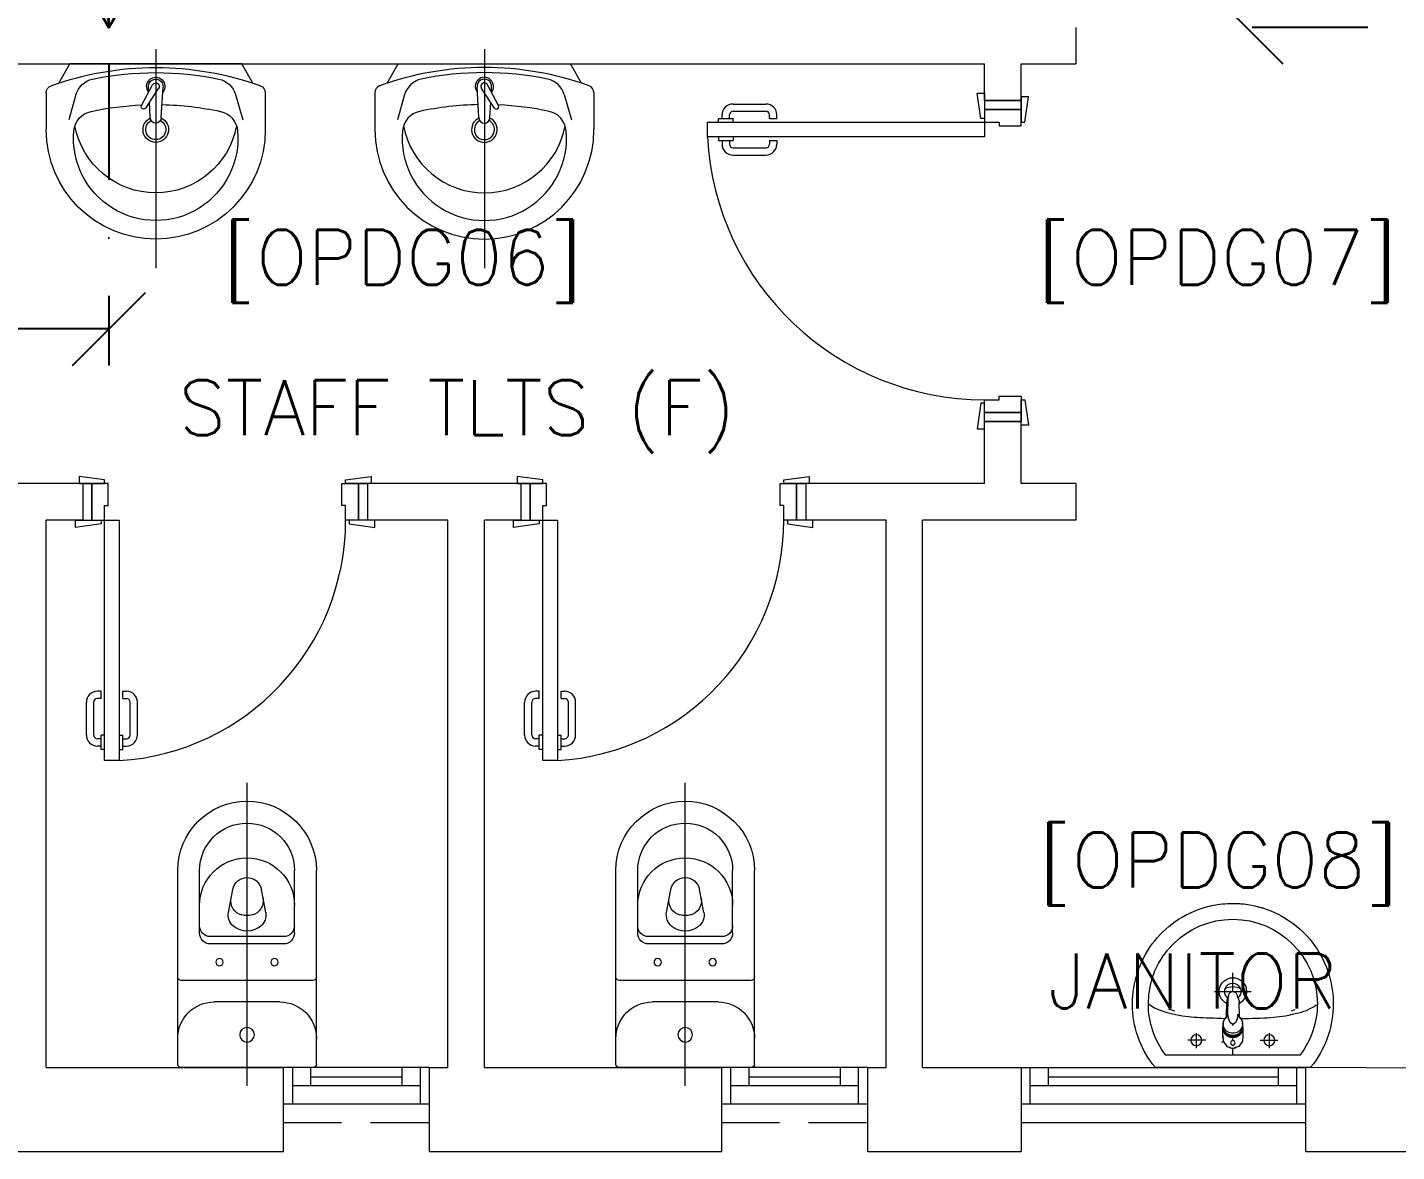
# Model space of a CAD drawing. Header units: inches. Extents: x -12418 to 57169, y -29325 to 19878.
# Drawn here: x 6476 to 10226, y -13097 to -10017 of the extents above; entities that cross this region are included whole.
import ezdxf

# ---------------------------------------------------------------- set-up
doc = ezdxf.new("R2010")
doc.units = ezdxf.units.IN
doc.header["$LTSCALE"] = 25
doc.header["$MEASUREMENT"] = 0
doc.linetypes.add('00-Ground Floor$0$HIDDEN', pattern=[9.525, 6.35, -3.175])
doc.linetypes.add('DASHDOT', pattern=[25.4, 12.7, -6.35, 0, -6.35])
doc.layers.get('0').update_dxf_attribs({"color": 8})
doc.layers.get('Defpoints').update_dxf_attribs({"color": 8})
for name, color, linetype, lineweight in [('00-Ground Floor$0$72_EGR_BASE_TEXT', 252, 'Continuous', 5), ('00-Ground Floor$0$Aluminum', 251, 'Continuous', 5), ('00-Ground Floor$0$LOADING', 253, 'Continuous', 5), ('00-Ground Floor$0$P-SANR-FIXT', 6, 'Continuous', 18), ('00-Ground Floor$0$P-SANR-FIXT-1', 6, 'Continuous', 13), ('00-Ground Floor$0$Proj', 251, 'Continuous', 5), ('00-Ground Floor$0$SANIT', 250, 'Continuous', 5), ('00-Ground Floor$0$Walls', 251, 'Continuous', 5), ('00-Ground Floor$0$Wooden Joinery', 251, 'Continuous', 5), ('E-LITE-CLNG-CNDT', 6, 'DASHDOT', 35), ('T-DATA-DEVC-TYPE', 2, 'Continuous', 25), ('T-DATA-DIM', 251, 'DASHDOT', 25), ('T-DATA-DIM @ 100', 251, 'DASHDOT', 25), ('T-DATA-WALL @ 100', 33, 'Continuous', 35)]:
    doc.layers.add(name, color=color, linetype=linetype, lineweight=lineweight)
doc.styles.add('00-Ground Floor$0$SIMPLEX', font='SIMPLEX.shx', dxfattribs={"height": 150})
doc.styles.add('DC_Simplex', font='SIMPLEX.shx', dxfattribs={"width": 0.7})
doc.dimstyles.new('DevCad-MM', dxfattribs={"dimscale": 0.01, "dimtxt": 2, "dimasz": 2, "dimexe": 1, "dimexo": 1, "dimgap": 0.6, "dimtad": 1, "dimdec": 0, "dimrnd": 10, "dimzin": 1, "dimdsep": 46, "dimtxsty": 'DC_Simplex', "dimblk1": 'OBLIQUE', "dimblk2": 'OBLIQUE', "dimsah": 1, "dimcen": 3, "dimclrd": 256, "dimclre": 256, "dimclrt": 45, "dimadec": 0, "dimazin": 0, "dimtfac": 1, "dimtdec": 0, "dimtix": 1, "dimtmove": 2, "dimatfit": 2, "dimldrblk": 'OBLIQUE', "dimfxl": 1, "dimtolj": 1, "dimtzin": 0, "dimarcsym": 0})

# ---------------------------------------------------------------- blocks, each defined once
blk = doc.blocks.new('00-Ground Floor$0$A$C72370EFE')
at = {"layer": '00-Ground Floor$0$Wooden Joinery'}
for p, q in [((-0.01, -0.03), (-0.01, -0.07)), ((0, -0.03), (-0.01, -0.03)), ((0.04, -0.03), (0.05, -0.03)), ((0.05, -0.03), (0.05, -0.07)), ((-0.05, -0.07), (-0.05, -0.16)), ((-0.03, -0.07), (-0.03, -0.16)), ((-0.01, -0.04), (-0.02, -0.04)), ((-0.01, -0.06), (-0.02, -0.06)), ((0, -0.07), (-0.01, -0.07)), ((0.04, -0.07), (0.05, -0.07)), ((0.05, -0.04), (0.06, -0.04)), ((0.05, -0.06), (0.06, -0.06)), ((0.07, -0.07), (0.07, -0.16)), ((0.09, -0.07), (0.09, -0.16)), ((-0.01, -0.17), (-0.02, -0.17)), ((-0.01, -0.17), (-0.01, -0.19)), ((0.05, -0.17), (0.06, -0.17)), ((0.05, -0.17), (0.05, -0.19)), ((-0.01, -0.19), (-0.02, -0.19)), ((0.05, -0.19), (0.06, -0.19))]:
    blk.add_line(p, q, dxfattribs=at)
for centre, radius, start, end in [((-0.02, -0.07), 0.03, 90, 180), ((-0.02, -0.07), 0.01, 90, 180), ((0.06, -0.07), 0.03, 0, 90), ((0.06, -0.07), 0.01, 0, 90), ((-0.02, -0.16), 0.03, 180, 270), ((-0.02, -0.16), 0.01, 180, 270), ((0.06, -0.16), 0.01, 270, 0), ((0.06, -0.16), 0.03, 270, 0)]:
    blk.add_arc(centre, radius, start, end, dxfattribs=at)
blk = doc.blocks.new('00-Ground Floor$0$A$C5FCA3E6B')
at = {"layer": '00-Ground Floor$0$Wooden Joinery'}
for points in [[(80, 858.9), (80, 868.9), (10, 878.9), (10, 858.9)], [(840, 858.9), (840, 868.9), (910, 878.9), (910, 858.9)], [(70, 758.9), (70, 748.9), (0, 738.9), (0, 758.9)], [(120, 758.9), (120, 0), (80, 0), (80, 758.9)], [(850, 758.9), (850, 748.9), (920, 738.9), (920, 758.9)]]:
    blk.add_lwpolyline(points, close=True, dxfattribs=at)
for points in [[(45, 758.9), (45, 858.9), (20, 858.9), (20, 758.9), (45, 758.9)], [(45, 758.9), (80, 758.9), (80, 798.9), (90, 798.9), (90, 858.9), (45, 858.9), (45, 758.9)], [(875, 758.9), (840, 758.9), (840, 798.9), (830, 798.9), (830, 858.9), (875, 858.9), (875, 758.9)], [(875, 758.9), (875, 858.9), (900, 858.9), (900, 758.9), (875, 758.9)]]:
    blk.add_lwpolyline(points, dxfattribs=at)
blk.add_arc((80, 758.9), 760, 273.0171, 0, dxfattribs=at)
at = {"layer": '00-Ground Floor$0$Wooden Joinery', "xscale": 999.9999999998854, "yscale": 999.9999999998854, "zscale": 999.9999999998854, "rotation": 180}
blk.add_blockref('00-Ground Floor$0$A$C72370EFE', (120, 0), dxfattribs=at)
blk = doc.blocks.new('00-Ground Floor$0$A$C268A7CF0')
at = {"layer": '00-Ground Floor$0$Wooden Joinery'}
for points in [[(80, 758.8), (80, 768.8), (10, 778.8), (10, 758.8)], [(740, 758.8), (740, 768.8), (810, 778.8), (810, 758.8)], [(70, 658.8), (70, 648.8), (0, 638.8), (0, 658.8)], [(120, 658.8), (120, 0), (80, 0), (80, 658.8)], [(750, 658.8), (750, 648.8), (820, 638.8), (820, 658.8)]]:
    blk.add_lwpolyline(points, close=True, dxfattribs=at)
for points in [[(45, 658.8), (45, 758.8), (20, 758.8), (20, 658.8), (45, 658.8)], [(45, 658.8), (80, 658.8), (80, 698.8), (90, 698.8), (90, 758.8), (45, 758.8), (45, 658.8)], [(775, 658.8), (740, 658.8), (740, 698.8), (730, 698.8), (730, 758.8), (775, 758.8), (775, 658.8)], [(775, 658.8), (775, 758.8), (800, 758.8), (800, 658.8), (775, 658.8)]]:
    blk.add_lwpolyline(points, dxfattribs=at)
blk.add_arc((80, 658.8), 660, 273.4748, 0, dxfattribs=at)
at = {"layer": '00-Ground Floor$0$Wooden Joinery', "xscale": 999.9999999998854, "yscale": 999.9999999998854, "zscale": 999.9999999998854, "rotation": 180}
blk.add_blockref('00-Ground Floor$0$A$C72370EFE', (120, 0), dxfattribs=at)
blk = doc.blocks.new('00-Ground Floor$0$WC manta')
at = {"layer": '00-Ground Floor$0$SANIT'}
for p, q in [((-0.12, 0.19), (0.41, 0.19)), ((-0.13, 0.18), (-0.13, -0.18)), ((0.109, 0.18), (0.109, -0.18)), ((0.239, 0.13), (0.41, 0.13)), ((0.05, 0.09), (0.05, -0.09)), ((0.209, 0.1), (0.209, -0.1)), ((0.229, 0.1), (0.229, -0.1)), ((0.2955, 0.051), (0.3581, 0.0393)), ((-0.18, 0), (0.65, 0)), ((0.2955, -0.051), (0.3581, -0.0393)), ((0.239, -0.13), (0.41, -0.13)), ((-0.12, -0.19), (0.41, -0.19))]:
    blk.add_line(p, q, dxfattribs=at)
for centre, radius in [((0.159, 0.0752), 0.01), ((-0.04, 0), 0.02), ((0.159, -0.0753), 0.01)]:
    blk.add_circle(centre, radius, dxfattribs=at)
for centre, radius, start, end in [((-0.12, 0.18), 0.01, 90, 180), ((-0.05, 0.09), 0.1, 0, 90), ((0.119, 0.18), 0.01, 90, 180), ((0.41, 0), 0.19, 270, 90), ((0.239, 0.1), 0.03, 90, 180), ((0.259, 0.1), 0.03, 90, 180), ((0.3147, 0), 0.13, 270, 90), ((0.41, 0), 0.13, 270, 90), ((0.2882, 0.0117), 0.04, 79.4289, 141.525), ((0.3271, 0.0044), 0.04, 79.4289, 166.4176), ((0.3507, 0), 0.04, 280.5711, 79.4289), ((0.3029, 0), 0.0588, 141.525, 218.475), ((0.3454, 0), 0.0588, 166.4176, 193.5824), ((0.2882, -0.0117), 0.04, 218.475, 280.5711), ((0.3271, -0.0044), 0.04, 193.5824, 280.5711), ((-0.05, -0.09), 0.1, 270, 0), ((0.239, -0.1), 0.03, 180, 270), ((0.259, -0.1), 0.03, 180, 270), ((-0.12, -0.18), 0.01, 180, 270), ((0.119, -0.18), 0.01, 180, 270)]:
    blk.add_arc(centre, radius, start, end, dxfattribs=at)
blk = doc.blocks.new('00-Ground Floor$0$lav-manta 60')
at = {"layer": '00-Ground Floor$0$SANIT'}
for p, q in [((0, 0.04), (0, -0.56)), ((-0.2658, -0.0529), (-0.2358, 0)), ((-0.2358, 0), (0.2358, 0)), ((0.2658, -0.0529), (0.2358, 0)), ((-0.015, -0.1473), (-0.0199, -0.064)), ((0.0274, -0.121), (-0.0078, -0.0673)), ((0.0389, -0.1142), (0.0087, -0.0575)), ((0.0191, -0.077), (0.0199, -0.064)), ((-0.3, -0.0789), (-0.3, -0.18)), ((-0.2185, -0.0841), (-0.2383, -0.1537)), ((0.015, -0.1473), (0.0174, -0.1057)), ((0.2185, -0.0841), (0.2383, -0.1537)), ((0.3, -0.0789), (0.3, -0.18))]:
    blk.add_line(p, q, dxfattribs=at)
for centre, radius, start, end in [((0, -0.8557), 0.8457, 70.1771, 109.8229), ((0, -0.8696), 0.8457, 78.1914, 101.8086), ((0, -0.0617), 0.025, 320.7474, 220.368), ((-0.28, -0.0789), 0.02, 109.8229, 180), ((-0.1608, -0.1006), 0.06, 101.8086, 164.0794), ((0, -0.0617), 0.02, 353.2671, 186.682), ((0, -0.0617), 0.00966, 25.4127, 215.9577), ((0.1608, -0.1006), 0.06, 15.9206, 78.1914), ((0.28, -0.0789), 0.02, 0, 70.1771), ((0, -0.9572), 0.8457, 91.1572, 102.0883), ((0, -0.9572), 0.8457, 88.5486, 88.844), ((0, -0.9572), 0.8457, 77.9117, 87.4274), ((-0.1645, -0.189), 0.06, 102.0883, 174.8142), ((0, -0.18), 0.035, 115.3106, 64.6894), ((0, -0.1473), 0.015, 180, 0), ((0.0332, -0.1176), 0.00666, 210.6852, 30.6852), ((0.1645, -0.189), 0.06, 5.1858, 77.9117), ((0, -0.18), 0.3, 180, 0), ((0, -0.2039), 0.2252, 174.8142, 5.1858), ((0, -0.1282), 0.2252, 190.6097, 349.3903), ((0, -0.18), 0.0275, 117.1496, 62.8504)]:
    blk.add_arc(centre, radius, start, end, dxfattribs=at)
blk = doc.blocks.new('00-Ground Floor$0$FP_138-161_A_00_GFL_-0_080_Einreichung_Grundrisse_100')
at = {"layer": '00-Ground Floor$0$P-SANR-FIXT'}
blk.add_line((-0.0044, -0.0019), (-0.0045, -0.0021), dxfattribs=at)
at = {"layer": '00-Ground Floor$0$P-SANR-FIXT', "flags": 128}
blk.add_lwpolyline([(-0.0057, -0.0037), (-0.0058, -0.0039), (-0.006, -0.004)], dxfattribs=at)
blk = doc.blocks.new('00-Ground Floor$0$FP_139-161_A_00_GFL_-0_080_Einreichung_Grundrisse_100')
at = {"layer": '00-Ground Floor$0$P-SANR-FIXT'}
blk.add_line((0.0045, -0.0022), (0.0044, -0.002), dxfattribs=at)
at = {"layer": '00-Ground Floor$0$P-SANR-FIXT', "flags": 128}
blk.add_lwpolyline([(0.006, -0.004), (0.0059, -0.0039), (0.0057, -0.0038)], dxfattribs=at)
blk = doc.blocks.new('00-Ground Floor$0$IS_Ceraplus_B8204_BIM_BG _1_ - B8204AA - CERAPLUS single lever basin mixer with pop-up waste-V137-161_A_00_GFL_-0_080_Einreichung_Grundrisse_100')
at = {"layer": '00-Ground Floor$0$P-SANR-FIXT-1'}
h = blk.add_hatch(dxfattribs=at)
h.set_pattern_fill('FP_26', color=256, style=0, pattern_type=2)
h.set_pattern_definition([(225, (0.009, 0), (0.010607, -0.010607), []), (315, (0.009, 0), (0.010607, 0.010607), [])])
h.paths.add_polyline_path([(0.0056, -0.002), (0.0058, -0.0024), (0.0058, -0.0021)])
h.paths.add_polyline_path([(0.007, -0.0039), (0.0088, -0.0045), (0.0084, -0.0043)])
at = {"layer": '00-Ground Floor$0$LOADING'}
for p, q in [((-0.028, 0), (-0.028, -0.0281)), ((-0.0274, -0.0337), (-0.0271, -0.0392)), ((-0.0262, -0.0282), (-0.0263, -0.0287)), ((0.0263, -0.0287), (0.0262, -0.0282)), ((0.0262, -0.0293), (0.0263, -0.0287)), ((0.0271, -0.0392), (0.0274, -0.0337)), ((0.028, -0.0281), (0.028, 0)), ((-0.0137, -0.0512), (-0.0129, -0.0517)), ((0.0124, -0.052), (0.0133, -0.0515)), ((0.014, -0.0647), (0.0133, -0.1077)), ((0.0185, -0.0618), (0.019, -0.0539)), ((0.019, -0.0539), (0.0188, -0.0561))]:
    blk.add_line(p, q, dxfattribs=at)
at = {"layer": '00-Ground Floor$0$LOADING', "flags": 128}
for points in [[(-0.0272, -0.0069), (-0.0266, 0.009), (-0.0165, 0.0236), (0, 0.0291)], [(0.0272, -0.0069), (0.0266, 0.009), (0.0165, 0.0236), (0, 0.0291)], [(-0.0176, -0.0568), (-0.0224, -0.0513), (-0.0254, -0.0448), (-0.0264, -0.0376), (-0.0253, -0.0305), (-0.0222, -0.024), (-0.0172, -0.0186), (-0.0109, -0.0147), (-0.0037, -0.0127), (0.0037, -0.0127), (0.0109, -0.0147), (0.0172, -0.0186), (0.0222, -0.024), (0.0253, -0.0305), (0.0264, -0.0376), (0.0254, -0.0448), (0.0224, -0.0513), (0.0176, -0.0568)], [(-0.0271, -0.0393), (-0.027, -0.0403), (-0.0269, -0.0414), (-0.0267, -0.0424), (-0.0265, -0.0434), (-0.0262, -0.0444), (-0.0259, -0.0454), (-0.0255, -0.0464), (-0.0252, -0.0474), (-0.0247, -0.0484), (-0.0243, -0.0493), (-0.0238, -0.0502), (-0.0232, -0.0511), (-0.0226, -0.052), (-0.022, -0.0529), (-0.0214, -0.0537), (-0.0207, -0.0545), (-0.0199, -0.0553), (-0.0192, -0.0561), (-0.0184, -0.0568), (-0.0176, -0.0575), (-0.0173, -0.0577)], [(-0.019, -0.0539), (-0.0185, -0.0615), (-0.0185, -0.0618)], [(-0.0181, -0.0728), (-0.0177, -0.083), (-0.0172, -0.0938)], [(-0.0162, -0.0579), (-0.0156, -0.058), (-0.0151, -0.0581), (-0.0146, -0.0583), (-0.0142, -0.0586), (-0.0139, -0.0588), (-0.0138, -0.0591)], [(-0.0138, -0.0591), (-0.0139, -0.0612), (-0.014, -0.0633)], [(0.0138, -0.0591), (0.0139, -0.0588), (0.0142, -0.0586), (0.0146, -0.0583), (0.0151, -0.0581), (0.0156, -0.058), (0.0162, -0.0579)], [(0.014, -0.0633), (0.0139, -0.0612), (0.0138, -0.0591)], [(0.0171, -0.0578), (0.0174, -0.0575), (0.0176, -0.0568)], [(0.0172, -0.0938), (0.0177, -0.083), (0.0181, -0.0728)], [(0.0173, -0.0577), (0.0181, -0.057), (0.0189, -0.0563), (0.0197, -0.0556), (0.0204, -0.0548), (0.0211, -0.054), (0.0218, -0.0532), (0.0224, -0.0523), (0.023, -0.0514), (0.0236, -0.0505), (0.0241, -0.0496), (0.0246, -0.0487), (0.025, -0.0477), (0.0254, -0.0467), (0.0258, -0.0458), (0.0261, -0.0448), (0.0264, -0.0437), (0.0266, -0.0427), (0.0268, -0.0417), (0.027, -0.0407), (0.0271, -0.0396), (0.0271, -0.0393)], [(0.0184, -0.0651), (0.0184, -0.0652), (0.0184, -0.0652), (0.0184, -0.0652), (0.0184, -0.0654), (0.0184, -0.0655)], [(-0.0129, -0.1142), (-0.0124, -0.1161), (-0.0118, -0.1179), (-0.0109, -0.1197), (-0.0098, -0.1214), (-0.0084, -0.123), (-0.0067, -0.1244), (-0.0047, -0.1255), (-0.0025, -0.1263), (0, -0.1266)], [(0, -0.1266), (0.0025, -0.1263), (0.0047, -0.1255), (0.0067, -0.1244), (0.0084, -0.123), (0.0098, -0.1214), (0.0109, -0.1197), (0.0118, -0.1179), (0.0124, -0.1161), (0.0129, -0.1142)]]:
    blk.add_lwpolyline(points, dxfattribs=at)
at = {"layer": '00-Ground Floor$0$LOADING'}
for centre, radius, start, end in [((0, 0.0135), 0.00603, 0, 180), ((0, 0.0135), 0.00603, 180, 0), ((-0.009, 0), 0.005, 300, 315), ((0.009, 0), 0.005, 225, 240)]:
    blk.add_arc(centre, radius, start, end, dxfattribs=at)
for centre, major_axis, start_param, end_param in [((0, -0.0281), (-0.028, 0), 4.712389, 6.47291), ((0, -0.0321), (0.0275, 0), 3.141823, 3.202701), ((0, -0.0321), (0.0275, 0), 3.239313, 3.439417), ((0, -0.0281), (0.028, 0), 3.371221, 3.483334), ((0, -0.0287), (0.0267, 0), 1.570796, 3.036556), ((0, -0.0287), (0.0263, 0), 2.625648, 2.791756), ((0, -0.0287), (-0.0263, 0), 4.712389, 5.759587), ((0, -0.0281), (0.028, 0), 6.093357, 7.853982), ((0, -0.0287), (0.0267, 0), 0.105099, 1.570796), ((0, -0.0287), (0.0262, 0), 0.523599, 1.570796), ((0, -0.0287), (0.0262, 0), 0.349919, 0.515945), ((0, -0.0287), (0.0267, 0), 6.059374, 6.108652), ((0, -0.0321), (0.0275, 0), 5.985527, 6.185455), ((0, -0.0281), (0.028, 0), 5.94107, 6.05344), ((0, -0.0321), (0.0275, 0), 6.222066, 6.282955), ((0, -0.0312), (0.0248, 0), 4.111947, 4.191073), ((0, -0.0281), (0.028, 0), 4.202431, 4.259552), ((0, -0.0287), (0.0263, 0), 4.169225, 4.2325), ((0, -0.0281), (0.028, 0), 5.172057, 5.222265)]:
    blk.add_ellipse(centre, major_axis=major_axis, ratio=0.961262, start_param=start_param, end_param=end_param, dxfattribs=at)
for points, knots in [([(-0.0215, -0.0162), (-0.0216, -0.0163), (-0.0219, -0.0167), (-0.0227, -0.0177), (-0.0238, -0.0192), (-0.0249, -0.0211), (-0.0258, -0.0231), (-0.0266, -0.0253), (-0.0273, -0.0282), (-0.0275, -0.0305), (-0.0275, -0.0321)], [0.7859035, 0.7859035, 0.7859035, 0.7859035, 0.7916667, 0.8055556, 0.8333333, 0.8611111, 0.8888889, 0.9166667, 0.9444444, 1, 1, 1, 1]), ([(0.021, -0.0157), (0.0208, -0.0154), (0.0203, -0.0149), (0.0192, -0.0139), (0.0177, -0.0127), (0.0161, -0.0117), (0.0148, -0.0109), (0.0138, -0.0104), (0.0127, -0.0099), (0.0113, -0.0093), (0.0087, -0.0084), (0.0048, -0.0075), (0, -0.0071), (-0.0048, -0.0075), (-0.0087, -0.0084), (-0.0113, -0.0093), (-0.0127, -0.0099), (-0.0138, -0.0104), (-0.0148, -0.0109), (-0.0161, -0.0117), (-0.0177, -0.0127), (-0.0191, -0.0139), (-0.0202, -0.0149), (-0.0208, -0.0154), (-0.021, -0.0157)], [0.2222222, 0.2222222, 0.2222222, 0.2222222, 0.2361111, 0.25, 0.2777778, 0.3055556, 0.3194444, 0.3333333, 0.3472222, 0.3611111, 0.3888889, 0.4444444, 0.5, 0.5555556, 0.6111111, 0.6388889, 0.6527778, 0.6666667, 0.6805556, 0.6944444, 0.7222222, 0.75, 0.7638889, 0.7777778, 0.7777778, 0.7777778, 0.7777778]), ([(0, -0.0357), (-0.0006, -0.0357), (-0.0013, -0.0357), (-0.002, -0.0357), (-0.0022, -0.0357)], [0, 0, 0, 0, 0.1, 0.1298359, 0.1298359, 0.1298359, 0.1298359]), ([(0.0022, -0.0357), (0.002, -0.0357), (0.0013, -0.0357), (0.0006, -0.0357), (0, -0.0357)], [0.8701578, 0.8701578, 0.8701578, 0.8701578, 0.9, 1, 1, 1, 1]), ([(0.0275, -0.0321), (0.0275, -0.0305), (0.0273, -0.0282), (0.0266, -0.0253), (0.0258, -0.0231), (0.0249, -0.0211), (0.0238, -0.0192), (0.0227, -0.0177), (0.0219, -0.0167), (0.0216, -0.0163), (0.0215, -0.0162)], [0, 0, 0, 0, 0.0555556, 0.0833333, 0.1111111, 0.1388889, 0.1666667, 0.1944444, 0.2083333, 0.2142181, 0.2142181, 0.2142181, 0.2142181]), ([(-0.0188, -0.0538), (-0.0188, -0.0547), (-0.0186, -0.0582), (-0.0185, -0.0619), (-0.0184, -0.0646)], [0.6724021, 0.6724021, 0.6724021, 0.6724021, 0.75, 1, 1, 1, 1]), ([(-0.0162, -0.0579), (-0.0162, -0.0578), (-0.0163, -0.0578), (-0.0165, -0.0577), (-0.0166, -0.0575), (-0.0167, -0.0574), (-0.0169, -0.0573), (-0.017, -0.0572), (-0.0172, -0.0571), (-0.0173, -0.057), (-0.0175, -0.0569), (-0.0176, -0.0568)], [0, 0, 0, 0, 0.1, 0.2, 0.3, 0.4, 0.5, 0.6, 0.7, 0.8, 1, 1, 1, 1]), ([(-0.0148, -0.0587), (-0.015, -0.0586), (-0.0159, -0.0583), (-0.0167, -0.058), (-0.0172, -0.0578)], [0.8, 0.8, 0.8, 0.8, 0.85, 1, 1, 1, 1]), ([(0, -0.0378), (-0.0005, -0.038), (-0.0012, -0.0384), (-0.0021, -0.0389), (-0.0028, -0.0393), (-0.0035, -0.0397), (-0.0042, -0.04), (-0.0049, -0.0405), (-0.0055, -0.0409), (-0.0061, -0.0414), (-0.0067, -0.0419), (-0.0072, -0.0424), (-0.0078, -0.0429), (-0.0083, -0.0435), (-0.0088, -0.0441), (-0.0092, -0.0446), (-0.0096, -0.0452), (-0.01, -0.0459), (-0.0103, -0.0466), (-0.0105, -0.0472), (-0.0107, -0.0477), (-0.0108, -0.0481), (-0.0109, -0.0484), (-0.0111, -0.0489), (-0.0114, -0.0497), (-0.0118, -0.0509), (-0.0122, -0.0521), (-0.0124, -0.053), (-0.0126, -0.0537), (-0.0128, -0.0544), (-0.0129, -0.0552), (-0.0131, -0.0559), (-0.0132, -0.0566), (-0.0134, -0.0572), (-0.0136, -0.0581), (-0.0137, -0.0587), (-0.0138, -0.0591)], [0, 0, 0, 0, 0.055556, 0.083333, 0.111111, 0.138889, 0.166667, 0.194444, 0.222222, 0.25, 0.277778, 0.305556, 0.333333, 0.361111, 0.388889, 0.416667, 0.444444, 0.472222, 0.5, 0.527778, 0.541667, 0.555556, 0.569444, 0.583333, 0.611111, 0.666667, 0.722222, 0.75, 0.777778, 0.805556, 0.833333, 0.861111, 0.888889, 0.916667, 0.944444, 1, 1, 1, 1]), ([(0.0138, -0.0591), (0.0137, -0.0587), (0.0136, -0.0581), (0.0134, -0.0572), (0.0132, -0.0566), (0.0131, -0.0559), (0.0129, -0.0552), (0.0128, -0.0544), (0.0126, -0.0537), (0.0124, -0.053), (0.0122, -0.0521), (0.0118, -0.0509), (0.0114, -0.0497), (0.0111, -0.0489), (0.0109, -0.0484), (0.0108, -0.0481), (0.0107, -0.0477), (0.0105, -0.0472), (0.0103, -0.0466), (0.01, -0.0459), (0.0096, -0.0452), (0.0092, -0.0446), (0.0088, -0.0441), (0.0083, -0.0435), (0.0078, -0.0429), (0.0072, -0.0424), (0.0067, -0.0419), (0.0061, -0.0414), (0.0055, -0.0409), (0.0049, -0.0405), (0.0042, -0.04), (0.0035, -0.0397), (0.0028, -0.0393), (0.0021, -0.0389), (0.0012, -0.0384), (0.0005, -0.038), (0, -0.0378)], [0, 0, 0, 0, 0.055556, 0.083333, 0.111111, 0.138889, 0.166667, 0.194444, 0.222222, 0.25, 0.277778, 0.333333, 0.388889, 0.416667, 0.430556, 0.444444, 0.458333, 0.472222, 0.5, 0.527778, 0.555556, 0.583333, 0.611111, 0.638889, 0.666667, 0.694444, 0.722222, 0.75, 0.777778, 0.805556, 0.833333, 0.861111, 0.888889, 0.916667, 0.944444, 1, 1, 1, 1]), ([(0.0141, -0.0613), (0.0141, -0.0611), (0.0143, -0.0608), (0.0145, -0.0604), (0.0148, -0.06), (0.0151, -0.0596), (0.0153, -0.0594), (0.0155, -0.0592), (0.0156, -0.059), (0.0158, -0.0588), (0.016, -0.0587), (0.0163, -0.0585), (0.0165, -0.0583), (0.0166, -0.0582)], [0.3333333, 0.3333333, 0.3333333, 0.3333333, 0.4166667, 0.5, 0.5833333, 0.6666667, 0.7083333, 0.75, 0.7916667, 0.8333333, 0.875, 0.9166667, 1, 1, 1, 1]), ([(0.0176, -0.0568), (0.0175, -0.0569), (0.0173, -0.057), (0.0172, -0.0571), (0.017, -0.0572), (0.0169, -0.0573), (0.0167, -0.0574), (0.0166, -0.0575), (0.0165, -0.0577), (0.0163, -0.0578), (0.0162, -0.0578), (0.0162, -0.0579)], [0, 0, 0, 0, 0.2, 0.3, 0.4, 0.5, 0.6, 0.7, 0.8, 0.9, 1, 1, 1, 1]), ([(0.0184, -0.0646), (0.0185, -0.0619), (0.0186, -0.0582), (0.0188, -0.0547), (0.0188, -0.0538)], [0, 0, 0, 0, 0.25, 0.3275586, 0.3275586, 0.3275586, 0.3275586]), ([(-0.0131, -0.1116), (-0.0132, -0.1115), (-0.0135, -0.1109), (-0.0141, -0.1099), (-0.0147, -0.1086), (-0.0153, -0.1072), (-0.0159, -0.1053), (-0.0167, -0.1021), (-0.0171, -0.0992), (-0.0171, -0.0973)], [0.4856715, 0.4856715, 0.4856715, 0.4856715, 0.5, 0.55, 0.6, 0.65, 0.7, 0.8, 1, 1, 1, 1]), ([(-0.0132, -0.1091), (-0.0132, -0.1096), (-0.0132, -0.1103), (-0.0132, -0.1111), (-0.0132, -0.1115), (-0.0132, -0.1118), (-0.0131, -0.1122), (-0.0131, -0.1125), (-0.0131, -0.1128), (-0.0131, -0.1131), (-0.013, -0.1134), (-0.013, -0.1138), (-0.0129, -0.1141), (-0.0129, -0.1142)], [0.2, 0.2, 0.2, 0.2, 0.4, 0.5, 0.55, 0.6, 0.65, 0.7, 0.75, 0.8, 0.85, 0.9, 1, 1, 1, 1]), ([(0.0129, -0.1142), (0.0129, -0.1141), (0.013, -0.1138), (0.013, -0.1134), (0.0131, -0.1131), (0.0131, -0.1128), (0.0131, -0.1125), (0.0131, -0.1122), (0.0132, -0.1118), (0.0132, -0.1115), (0.0132, -0.1111), (0.0132, -0.1103), (0.0132, -0.1096), (0.0132, -0.1091)], [0, 0, 0, 0, 0.1, 0.15, 0.2, 0.25, 0.3, 0.35, 0.4, 0.45, 0.5, 0.6, 0.8, 0.8, 0.8, 0.8]), ([(0.0131, -0.1116), (0.0133, -0.1113), (0.0137, -0.1106), (0.0142, -0.1096), (0.0147, -0.1084), (0.0153, -0.1072), (0.0159, -0.1053), (0.0167, -0.1021), (0.0171, -0.0992), (0.0171, -0.0973)], [-0.5143371, -0.5143371, -0.5143371, -0.5143371, -0.475, -0.4375, -0.4, -0.35, -0.3, -0.2, 0, 0, 0, 0])]:
    blk.add_open_spline(points, degree=3, knots=knots, dxfattribs=at)
for points in [[(-0.0184, -0.0646), (-0.0183, -0.0659), (-0.0182, -0.0684), (-0.0181, -0.0709), (-0.0181, -0.0721)], [(-0.0172, -0.0578), (-0.0171, -0.0578), (-0.0169, -0.058), (-0.0167, -0.0581), (-0.0166, -0.0582)], [(-0.0162, -0.0579), (-0.0162, -0.0579), (-0.0164, -0.0581), (-0.0165, -0.0582), (-0.0166, -0.0583), (-0.0166, -0.0582), (-0.0166, -0.0582)], [(-0.0166, -0.0582), (-0.0163, -0.0585), (-0.0156, -0.059), (-0.0148, -0.0599), (-0.0142, -0.0609), (-0.0139, -0.0617), (-0.0138, -0.0621)], [(-0.014, -0.0633), (-0.014, -0.0633), (-0.014, -0.0633), (-0.014, -0.0633)], [(-0.014, -0.0646), (-0.014, -0.0644), (-0.014, -0.064), (-0.014, -0.0635), (-0.014, -0.0633)], [(0.014, -0.0633), (0.014, -0.0633), (0.014, -0.0633), (0.014, -0.0633)], [(0.014, -0.0633), (0.014, -0.0635), (0.014, -0.064), (0.014, -0.0644), (0.014, -0.0647)], [(0.0172, -0.0578), (0.0168, -0.0579), (0.0158, -0.0583), (0.0147, -0.0587), (0.0141, -0.059)], [(0.0166, -0.0582), (0.0166, -0.0582), (0.0166, -0.0583), (0.0165, -0.0582), (0.0164, -0.0581), (0.0162, -0.0579), (0.0162, -0.0579)], [(0.0166, -0.0582), (0.0167, -0.0582), (0.0168, -0.0581), (0.0169, -0.058), (0.0169, -0.058)], [(0.0169, -0.058), (0.017, -0.0579), (0.0171, -0.0579), (0.0171, -0.0578)], [(0.0181, -0.0721), (0.0181, -0.0709), (0.0182, -0.0684), (0.0183, -0.0659), (0.0184, -0.0646)], [(-0.0172, -0.0938), (-0.0172, -0.0944), (-0.0172, -0.0956), (-0.0171, -0.0967), (-0.0171, -0.0973)], [(0.0171, -0.0973), (0.0171, -0.0967), (0.0172, -0.0956), (0.0172, -0.0944), (0.0172, -0.0938)]]:
    blk.add_open_spline(points, degree=3, dxfattribs=at)
for name in ['00-Ground Floor$0$FP_138-161_A_00_GFL_-0_080_Einreichung_Grundrisse_100', '00-Ground Floor$0$FP_139-161_A_00_GFL_-0_080_Einreichung_Grundrisse_100']:
    blk.add_blockref(name, (0, 0), dxfattribs=at)
blk = doc.blocks.new('00-Ground Floor$0$_100_WB_KER_REN_55x45x18 - _100_WB_KER_REN_55x45x18-V63-161_A_00_GFL_-0_080_Einreichung_Grundrisse_100')
at = {"layer": '00-Ground Floor$0$LOADING'}
for p, q in [((-0.2075, 0.225), (-0.2075, 0.2227)), ((0.2074, 0.225), (-0.2074, 0.225)), ((-0.1855, 0.1899), (0.1855, 0.1899)), ((0, 0.1899), (0, 0.1724)), ((0.2075, 0.2227), (0.2075, 0.225)), ((-0.1, 0.172), (-0.1, 0.1303)), ((-0.0259, 0.155), (-0.0315, 0.155)), ((0, 0.1656), (0, 0.1628)), ((0, 0.1509), (0, 0.1454)), ((0.026, 0.155), (0.0248, 0.155)), ((0.1, 0.172), (0.1, 0.1303)), ((-0.0744, 0.15), (-0.1234, 0.15)), ((0, 0.1422), (0, 0.1399)), ((0.0744, 0.15), (0.1234, 0.15)), ((-0.1763, 0.0637), (-0.1598, 0.0692)), ((0.1605, 0.0691), (0.1707, 0.0656)), ((-0.05, 0.0161), (0.05, 0.0161)), ((0, 0.0168), (0, -0.0348))]:
    blk.add_line(p, q, dxfattribs=at)
at = {"layer": '00-Ground Floor$0$LOADING', "flags": 128}
for points in [[(-0.2121, 0.225), (-0.219, 0.2164), (-0.2254, 0.2075), (-0.2316, 0.1983), (-0.2373, 0.189), (-0.2427, 0.1794), (-0.2476, 0.1696), (-0.2522, 0.1596), (-0.2564, 0.1494), (-0.2602, 0.1391), (-0.2635, 0.1286), (-0.2665, 0.118), (-0.269, 0.1073), (-0.271, 0.0965), (-0.2727, 0.0856), (-0.2739, 0.0747), (-0.2747, 0.0637), (-0.275, 0.0527), (-0.275, 0.05)], [(0.275, 0.05), (0.2748, 0.061), (0.2741, 0.072), (0.273, 0.0829), (0.2715, 0.0938), (0.2695, 0.1046), (0.2671, 0.1154), (0.2643, 0.126), (0.261, 0.1365), (0.2574, 0.1469), (0.2533, 0.1571), (0.2488, 0.1671), (0.2439, 0.177), (0.2387, 0.1866), (0.233, 0.1961), (0.227, 0.2053), (0.2206, 0.2142), (0.2138, 0.2229), (0.2121, 0.225)], [(-0.275, 0.05), (-0.2748, 0.039), (-0.2741, 0.028), (-0.273, 0.0171), (-0.2715, 0.0062), (-0.2695, -0.0046), (-0.2671, -0.0154), (-0.2643, -0.026), (-0.261, -0.0365), (-0.2574, -0.0469), (-0.2533, -0.0571), (-0.2488, -0.0671), (-0.2439, -0.077), (-0.2387, -0.0866), (-0.233, -0.0961), (-0.227, -0.1053), (-0.2206, -0.1142), (-0.2138, -0.1229), (-0.2067, -0.1313), (-0.1993, -0.1395), (-0.1916, -0.1473), (-0.1836, -0.1548), (-0.1752, -0.162), (-0.1666, -0.1688), (-0.1577, -0.1753), (-0.1486, -0.1814), (-0.1392, -0.1872), (-0.1296, -0.1925), (-0.1198, -0.1975), (-0.1098, -0.2021), (-0.0996, -0.2063), (-0.0893, -0.2101), (-0.0788, -0.2135), (-0.0682, -0.2164), (-0.0575, -0.2189), (-0.0467, -0.221), (-0.0359, -0.2227), (-0.0249, -0.2239), (-0.014, -0.2246), (-0.003, -0.225), (0.008, -0.2249), (0.019, -0.2243), (0.03, -0.2234), (0.0409, -0.2219), (0.0517, -0.2201), (0.0625, -0.2178), (0.0731, -0.2151), (0.0837, -0.212), (0.0941, -0.2084), (0.1043, -0.2044), (0.1144, -0.2001), (0.1243, -0.1953), (0.1341, -0.1901), (0.1436, -0.1846), (0.1528, -0.1786), (0.1618, -0.1723), (0.1706, -0.1657), (0.1791, -0.1587), (0.1873, -0.1514), (0.1952, -0.1437), (0.2028, -0.1358), (0.21, -0.1275), (0.217, -0.119), (0.2236, -0.1101), (0.2298, -0.1011), (0.2356, -0.0918), (0.2411, -0.0822), (0.2462, -0.0725), (0.2509, -0.0625), (0.2552, -0.0524), (0.2591, -0.0421), (0.2626, -0.0317), (0.2656, -0.0211), (0.2683, -0.0104), (0.2705, 0.0003), (0.2722, 0.0112), (0.2736, 0.0221), (0.2745, 0.0331), (0.2749, 0.0441), (0.275, 0.05)]]:
    blk.add_lwpolyline(points, dxfattribs=at)
at = {"layer": '00-Ground Floor$0$LOADING'}
for centre in [(-0.1, 0.15), (0.1, 0.15)]:
    blk.add_circle(centre, 0.015, dxfattribs=at)
for centre, radius, start, end in [((0, 0.05), 0.275, 145.9324, 150.3591), ((0, 0.05), 0.2315, 142.8209, 180), ((0, 0.05), 0.275, 140.4788, 141.2381), ((0, 0.05), 0.2315, 0, 37.1791), ((0, 0.05), 0.275, 38.7619, 39.5212), ((0, 0.05), 0.275, 29.6409, 34.0676), ((0, 0.155), 0.0175, 54.0899, 125.9101), ((0, 0.155), 0.0175, 68.869, 83.8798), ((0, 0.155), 0.0175, 251.9463, 258.2346), ((0, 0.05), 0.275, 180, 183.6225), ((0, 0.05), 0.2315, 180, 0), ((0, 0.0161), 0.0375, 117.1305, 0), ((0, 0.0161), 0.0375, 0, 61.4146), ((0, 0.0161), 0.0225, 129.5025, 0), ((0, 0.0161), 0.0225, 180, 193.3417), ((0, 0.0161), 0.0225, 197.0466, 201.508), ((0, 0.0161), 0.0225, 156.725, 162.0134), ((0, 0.05), 0.047, 243.4433, 296.5567), ((0, 0.0161), 0.0225, 138.0808, 143.3939), ((0, 0.0161), 0.0225, 0, 51.4286), ((0, 0.0161), 0.0225, 36.616, 41.9265), ((0, 0.0161), 0.0225, 17.9887, 23.276), ((0, 0.0161), 0.0225, 338.492, 342.9534), ((0, 0.0161), 0.0225, 346.6583, 0), ((0, 0.05), 0.275, 307.6689, 312), ((0, 0.05), 0.275, 240, 245.6589), ((0, 0.05), 0.275, 252, 257.5535), ((0, 0.05), 0.275, 264, 276), ((0, 0.05), 0.275, 282.9241, 288)]:
    blk.add_arc(centre, radius, start, end, dxfattribs=at)
for points, knots in [([(-0.2074, 0.225), (-0.2078, 0.225), (-0.2086, 0.225), (-0.2095, 0.225), (-0.2102, 0.225), (-0.2106, 0.225), (-0.2109, 0.225), (-0.2111, 0.225), (-0.2114, 0.225), (-0.2116, 0.225), (-0.2118, 0.225), (-0.2119, 0.225), (-0.2119, 0.225)], [-1, -1, -1, -1, -0.8333333, -0.6666667, -0.5833333, -0.5, -0.4583333, -0.4166667, -0.3333333, -0.2916667, -0.25, -0.1666667, -0.1666667, -0.1666667, -0.1666667]), ([(0.2119, 0.225), (0.2119, 0.225), (0.2118, 0.225), (0.2116, 0.225), (0.2114, 0.225), (0.2111, 0.225), (0.2109, 0.225), (0.2106, 0.225), (0.2102, 0.225), (0.2095, 0.225), (0.2086, 0.225), (0.2078, 0.225), (0.2074, 0.225)], [-0.8333333, -0.8333333, -0.8333333, -0.8333333, -0.75, -0.7083333, -0.6666667, -0.5833333, -0.5416667, -0.5, -0.4166667, -0.3333333, -0.1666667, 0, 0, 0, 0]), ([(-0.0037, 0.1721), (-0.0046, 0.1719), (-0.0064, 0.1714), (-0.0081, 0.1705), (-0.009, 0.17)], [0.5653198, 0.5653198, 0.5653198, 0.5653198, 0.6111111, 0.6666667, 0.6666667, 0.6666667, 0.6666667]), ([(0.009, 0.17), (0.0086, 0.1703), (0.0077, 0.1708), (0.0059, 0.1715), (0.0046, 0.1719), (0.0037, 0.1721)], [0.3333333, 0.3333333, 0.3333333, 0.3333333, 0.3611111, 0.3888889, 0.4346482, 0.4346482, 0.4346482, 0.4346482]), ([(-0.2294, 0.0509), (-0.2103, 0.066), (-0.1431, 0.0839), (-0.1084, 0.0863), (-0.0496, 0.0893), (-0.0206, 0.0899)], [0.0392191, 0.0392191, 0.0392191, 0.0392191, 0.1715289, 0.4228457, 0.6475389, 0.6475389, 0.6475389, 0.6475389]), ([(0.0209, 0.0903), (0.0512, 0.0901), (0.1113, 0.0879), (0.1514, 0.0828), (0.2115, 0.0665), (0.2292, 0.052)], [0.7533082, 0.7533082, 0.7533082, 0.7533082, 0.9865548, 1.235629, 1.3638988, 1.3638988, 1.3638988, 1.3638988]), ([(-0.0141, 0.0337), (-0.0162, 0.0319), (-0.0207, 0.0267), (-0.0225, 0.02), (-0.0225, 0.0161)], [0.7144203, 0.7144203, 0.7144203, 0.7144203, 0.8333333, 1, 1, 1, 1]), ([(0.0225, 0.0161), (0.0225, 0.0187), (0.0216, 0.0239), (0.0182, 0.0298), (0.0152, 0.0327), (0.0141, 0.0337)], [0, 0, 0, 0, 0.1111111, 0.2222222, 0.285568, 0.285568, 0.285568, 0.285568])]:
    blk.add_open_spline(points, degree=3, knots=knots, dxfattribs=at)
for points in [[(-0.2075, 0.2227), (-0.2075, 0.2231), (-0.2075, 0.2235), (-0.2075, 0.2239)], [(-0.1852, 0.1899), (-0.1853, 0.1899), (-0.1854, 0.1899), (-0.1855, 0.1899)], [(0.1855, 0.1899), (0.1854, 0.1899), (0.1853, 0.1899), (0.1852, 0.1899)], [(0.2075, 0.2239), (0.2075, 0.2235), (0.2075, 0.2231), (0.2075, 0.2227)], [(-0.0009, 0.1725), (-0.0013, 0.1725), (-0.0018, 0.1724), (-0.0022, 0.1724)], [(0.0022, 0.1724), (0.0018, 0.1724), (0.0013, 0.1725), (0.0009, 0.1725)], [(-0.0225, 0.0161), (-0.0225, 0.0147), (-0.0222, 0.012), (-0.0215, 0.0093), (-0.021, 0.008)], [(0.021, 0.008), (0.0215, 0.0093), (0.0222, 0.012), (0.0225, 0.0147), (0.0225, 0.0161)]]:
    blk.add_open_spline(points, degree=3, dxfattribs=at)
at = {"layer": '00-Ground Floor$0$LOADING', "xscale": -1, "rotation": 5.088887490341627e-12}
blk.add_blockref('00-Ground Floor$0$IS_Ceraplus_B8204_BIM_BG _1_ - B8204AA - CERAPLUS single lever basin mixer with pop-up waste-V137-161_A_00_GFL_-0_080_Einreichung_Grundrisse_100', (0, 0.1434), dxfattribs=at)
blk = doc.blocks.new('00-Ground Floor')
at = {"layer": '00-Ground Floor$0$Aluminum'}
for p, q in [((7577.9, -12867.4, 0), (7177.9, -12867.4, 0)), ((7202.9, -12967.4, 0), (7202.9, -12867.4, 0)), ((7252.9, -12917.4, 0), (7252.9, -12867.4, 0)), ((7252.9, -12892.4, 0), (7502.9, -12892.4, 0)), ((7502.9, -12917.4, 0), (7502.9, -12867.4, 0)), ((7552.9, -12967.4, 0), (7552.9, -12867.4, 0)), ((8777.9, -12867.4, 0), (8377.9, -12867.4, 0)), ((8402.9, -12967.4, 0), (8402.9, -12867.4, 0)), ((8452.9, -12917.4, 0), (8452.9, -12867.4, 0)), ((8452.9, -12892.4, 0), (8702.9, -12892.4, 0)), ((8702.9, -12917.4, 0), (8702.9, -12867.4, 0)), ((8752.9, -12967.4, 0), (8752.9, -12867.4, 0)), ((9197.9, -12867.4, 0), (9977.9, -12867.4, 0)), ((9222.9, -12967.4, 0), (9222.9, -12867.4, 0)), ((9272.9, -12917.4, 0), (9272.9, -12867.4, 0)), ((9272.9, -12892.4, 0), (9902.9, -12892.4, 0)), ((9977.9, -12867.4, 0), (9577.9, -12867.4, 0)), ((9652.9, -12892.4, 0), (9902.9, -12892.4, 0)), ((9902.9, -12917.4, 0), (9902.9, -12867.4, 0)), ((9902.9, -12917.4, 0), (9902.9, -12867.4, 0)), ((9952.9, -12967.4, 0), (9952.9, -12867.4, 0)), ((9952.9, -12967.4, 0), (9952.9, -12867.4, 0)), ((7552.9, -12917.4, 0), (7202.9, -12917.4, 0)), ((8752.9, -12917.4, 0), (8402.9, -12917.4, 0)), ((9952.9, -12917.4, 0), (9222.9, -12917.4, 0)), ((9952.9, -12917.4, 0), (9602.9, -12917.4, 0)), ((7577.9, -12967.4, 0), (7177.9, -12967.4, 0)), ((8777.9, -12967.4, 0), (8377.9, -12967.4, 0)), ((9977.9, -12967.4, 0), (9197.9, -12967.4, 0)), ((9977.9, -12967.4, 0), (9577.9, -12967.4, 0)), ((9197.9, -13017.4, 0), (9977.9, -13017.4, 0))]:
    blk.add_line(p, q, dxfattribs=at)
at = {"layer": '00-Ground Floor$0$Proj', "linetype": '00-Ground Floor$0$HIDDEN'}
for p, q in [((7177.9, -13017.4, 0), (7577.9, -13017.4, 0)), ((8377.9, -13017.4, 0), (8777.9, -13017.4, 0))]:
    blk.add_line(p, q, dxfattribs=at)
at = {"layer": '00-Ground Floor$0$Proj', "linetype": '00-Ground Floor$0$HIDDEN', "ltscale": 0.7}
blk.add_line((9577.9, -13017.4, 0), (9977.9, -13017.4, 0), dxfattribs=at)
at = {"layer": '00-Ground Floor$0$Walls'}
for p, q in [((9347.9, -10017.4, 0), (9347.9, -10117.4, 0)), ((5327.9, -10117.4, 0), (9097.9, -10117.4, 0)), ((9097.9, -10217.4, 0), (9097.9, -10117.4, 0)), ((9197.9, -10217.4, 0), (9197.9, -10117.4, 0)), ((9197.9, -10117.4, 0), (9347.9, -10117.4, 0)), ((9097.9, -10217.4, 0), (9197.9, -10217.4, 0)), ((9097.9, -11097.4, 0), (9197.9, -11097.4, 0)), ((9097.9, -11267.4, 0), (9097.9, -11097.4, 0)), ((9197.9, -11267.4, 0), (9197.9, -11097.4, 0)), ((6627.9, -11267.4, 0), (6207.9, -11267.4, 0)), ((6627.9, -11267.4, 0), (6627.9, -11367.4, 0)), ((7407.9, -11267.4, 0), (7407.9, -11367.4, 0)), ((7827.9, -11267.4, 0), (7407.9, -11267.4, 0)), ((7827.9, -11267.4, 0), (7827.9, -11367.4, 0)), ((9097.9, -11267.4, 0), (8607.9, -11267.4, 0)), ((8607.9, -11267.4, 0), (8607.9, -11367.4, 0)), ((9347.9, -11267.4, 0), (9197.9, -11267.4, 0)), ((9347.9, -11267.4, 0), (9347.9, -11367.4, 0)), ((6527.9, -12867.4, 0), (6527.9, -11367.4, 0)), ((6627.9, -11367.4, 0), (6527.9, -11367.4, 0)), ((7627.9, -11367.4, 0), (7407.9, -11367.4, 0)), ((7627.9, -12867.4, 0), (7627.9, -11367.4, 0)), ((7727.9, -12867.4, 0), (7727.9, -11367.4, 0)), ((7827.9, -11367.4, 0), (7727.9, -11367.4, 0)), ((8827.9, -11367.4, 0), (8607.9, -11367.4, 0)), ((8827.9, -12867.4, 0), (8827.9, -11367.4, 0)), ((9347.9, -11367.4, 0), (8927.9, -11367.4, 0)), ((8927.9, -12867.4, 0), (8927.9, -11367.4, 0)), ((8927.9, -12867.4, 0), (8927.9, -11367.4, 0)), ((6527.9, -12867.4, 0), (7177.9, -12867.4, 0)), ((7177.9, -13097.4, 0), (7177.9, -12867.4, 0)), ((7577.9, -12867.4, 0), (7627.9, -12867.4, 0)), ((7577.9, -13097.4, 0), (7577.9, -12867.4, 0)), ((7727.9, -12867.4, 0), (8377.9, -12867.4, 0)), ((8377.9, -13097.4, 0), (8377.9, -12867.4, 0)), ((8777.9, -13097.4, 0), (8777.9, -12867.4, 0)), ((8777.9, -12867.4, 0), (8827.9, -12867.4, 0)), ((8927.9, -12867.4, 0), (9577.9, -12867.4, 0)), ((8927.9, -12867.4, 0), (9197.9, -12867.4, 0)), ((9197.9, -12867.4, 0), (9197.9, -13097.4, 0)), ((9977.9, -12866.4, 0), (10497.9, -12869.4, 0)), ((9977.9, -13097.4, 0), (9977.9, -12866.4, 0)), ((9977.9, -13097.4, 0), (9977.9, -12866.4, 0)), ((6377.9, -13097.4, 0), (7177.9, -13097.4, 0)), ((7577.9, -13097.4, 0), (8377.9, -13097.4, 0)), ((8777.9, -13097.4, 0), (9197.9, -13097.4, 0)), ((8777.9, -13097.4, 0), (9197.9, -13097.4, 0)), ((9977.9, -13097.4, 0), (10710.3, -13097.4, 0))]:
    blk.add_line(p, q, dxfattribs=at)
at = {"layer": '00-Ground Floor$0$LOADING', "xscale": -1000, "yscale": 1000, "zscale": 1000, "rotation": 180}
blk.add_blockref('00-Ground Floor$0$_100_WB_KER_REN_55x45x18 - _100_WB_KER_REN_55x45x18-V63-161_A_00_GFL_-0_080_Einreichung_Grundrisse_100', (9777.9, -12642.4, 0), dxfattribs=at)
at = {"layer": '00-Ground Floor$0$SANIT', "yscale": 1000.000000000223, "zscale": 1000.000000000223}
for p, xscale in [((6827.9, -10117.4, 0), -1000.000000000223), ((7727.9, -10117.4, 0), 1000.000000000223)]:
    blk.add_blockref('00-Ground Floor$0$lav-manta 60', p, dxfattribs=dict(at, xscale=xscale))
at = {"layer": '00-Ground Floor$0$SANIT', "xscale": -999.9999999999995, "yscale": 999.9999999999995, "zscale": 999.9999999999995, "rotation": 270}
for p in [(7077.9, -12737.4, 0), (8277.9, -12737.4, 0)]:
    blk.add_blockref('00-Ground Floor$0$WC manta', p, dxfattribs=at)
at = {"layer": '00-Ground Floor$0$Wooden Joinery', "rotation": 270}
blk.add_blockref('00-Ground Floor$0$A$C5FCA3E6B', (8339, -10197.4, 0), dxfattribs=at)
at = {"layer": '00-Ground Floor$0$Wooden Joinery'}
for p in [(6607.9, -12026.2, 0), (7807.9, -12026.2, 0)]:
    blk.add_blockref('00-Ground Floor$0$A$C268A7CF0', p, dxfattribs=at)
at = {"layer": '00-Ground Floor$0$72_EGR_BASE_TEXT', "char_height": 150, "attachment_point": 2, "style": '00-Ground Floor$0$SIMPLEX'}
for s, insert in [('[OPDG06]', (7504.2, -10572.5, 0)), ('[OPDG07]', (9735.8, -10572.5, 0)), ('STAFF TLTS (F)', (7652.9, -10984.2, 0)), ('[OPDG08]', (9738.8, -12223.5, 0)), ('JANITOR', (9667.4, -12554.9))]:
    blk.add_mtext(s, dxfattribs=dict(at, insert=insert))
blk = doc.blocks.new('*U30')
blk.add_hatch(color=254).paths.add_polyline_path([(1.75, 3.031), (0, 3.031), (0, 0)])
blk.add_line((0, 0), (0, 3.031))
blk.add_lwpolyline([(1.75, 3.031), (0, 0), (-1.75, 3.031)], close=True)
at = {"layer": 'T-DATA-DEVC-TYPE', "style": 'DC_Simplex', "width": 0.7, "flags": 8}
blk.add_attdef('DC_TYPE', (2.682, 5.634), '', height=2, rotation=360, dxfattribs=at)
blk = doc.blocks.new('_OBLIQUE')
at = {"color": 0, "linetype": 'ByBlock'}
blk.add_line((-0.5, -0.5), (0.5, 0.5), dxfattribs=at)
blk = doc.blocks.new('*D142')
at = {"layer": 'Defpoints', "color": 0, "transparency": 16777216}
for p in [(5457.9, -10017.4, 0), (6699.6, -10017.4, 0), (5457.9, -10843.6)]:
    blk.add_point(p, dxfattribs=at)
at = {"layer": 'T-DATA-DIM', "lineweight": -2, "transparency": 16777216}
for p, q in [((5457.9, -10117.4), (5457.9, -10943.6)), ((6699.6, -10117.4), (6699.6, -10943.6)), ((6699.6, -10843.6), (5457.9, -10843.6))]:
    blk.add_line(p, q, dxfattribs=at)
at = {"layer": 'T-DATA-DIM', "lineweight": -2, "transparency": 16777216, "xscale": 200, "yscale": 200, "zscale": 200, "rotation": 180}
blk.add_blockref('_OBLIQUE', (5457.9, -10843.6), dxfattribs=at)
at = {"layer": 'T-DATA-DIM', "lineweight": -2, "transparency": 16777216, "xscale": 200, "yscale": 200, "zscale": 200}
blk.add_blockref('_OBLIQUE', (6699.6, -10843.6), dxfattribs=at)
at = {"layer": 'T-DATA-DIM', "color": 45, "transparency": 16777216, "insert": (6078.8, -10683.6), "char_height": 200, "attachment_point": 5, "style": 'DC_Simplex'}
blk.add_mtext('\\A1;1240', dxfattribs=at)
blk = doc.blocks.new('*D143')
at = {"layer": 'Defpoints', "color": 0, "transparency": 16777216}
for p in [(10397.9, -8112.4, 0), (9815, -10017.4), (10247.9, -10017.4, 0)]:
    blk.add_point(p, dxfattribs=at)
at = {"layer": 'T-DATA-DIM', "lineweight": -2, "transparency": 16777216}
for p, q in [((10297.9, -8112.4), (9715, -8112.4)), ((9815, -8112.4), (9815, -10017.4)), ((10147.9, -10017.4), (9715, -10017.4))]:
    blk.add_line(p, q, dxfattribs=at)
at = {"layer": 'T-DATA-DIM', "lineweight": -2, "transparency": 16777216, "xscale": 200, "yscale": 200, "zscale": 200}
for p, rotation in [((9815, -8112.4), 90), ((9815, -10017.4), 270)]:
    blk.add_blockref('_OBLIQUE', p, dxfattribs=dict(at, rotation=rotation))
at = {"layer": 'T-DATA-DIM', "color": 45, "transparency": 16777216, "insert": (9655, -9064.9), "char_height": 200, "attachment_point": 5, "rotation": 90, "style": 'DC_Simplex'}
blk.add_mtext('\\A1;1910', dxfattribs=at)

msp = doc.modelspace()

# ---------------------------------------------------------------- block references
at = {"layer": 'E-LITE-CLNG-CNDT'}
msp.add_blockref('00-Ground Floor', (0, 0), dxfattribs=at)
at = {"layer": 'T-DATA-WALL @ 100'}
ref = msp.add_blockref('*U30', (6699.6, -10017.4, 0), dxfattribs=dict(at, xscale=-100, yscale=100, zscale=100))
ref.add_attrib('DC_TYPE', 'T', (6630.2, -9609, 0), dxfattribs={"layer": 'T-DATA-DEVC-TYPE', "height": 200, "style": 'DC_Simplex', "width": 0.7, "flags": 8})

# ---------------------------------------------------------------- dimensions: what is measured, and where the dimension line sits
at = {"layer": 'T-DATA-DIM @ 100'}
dim = msp.add_linear_dim(base=(9815, -10017.4), p1=(10397.9, -8112.4, 0), p2=(10247.9, -10017.4, 0), angle=90, dimstyle='DevCad-MM', override={"dimscale": 100, "dimtix": 1, "dimtofl": 1, "dimtmove": 2, "dimatfit": 2}, dxfattribs=at)
dim.commit()
dim.dimension.update_dxf_attribs({"geometry": '*D143', "text_midpoint": (9655, -9064.9)})
dim = msp.add_linear_dim(base=(5457.9, -10843.6), p1=(6699.6, -10017.4, 0), p2=(5457.9, -10017.4, 0), dimstyle='DevCad-MM', override={"dimscale": 100, "dimtix": 1, "dimtofl": 1, "dimtmove": 2, "dimatfit": 2}, dxfattribs=at)
dim.commit()
dim.dimension.update_dxf_attribs({"geometry": '*D142', "text_midpoint": (6078.8, -10683.6)})

doc.saveas('drawing.dxf')
